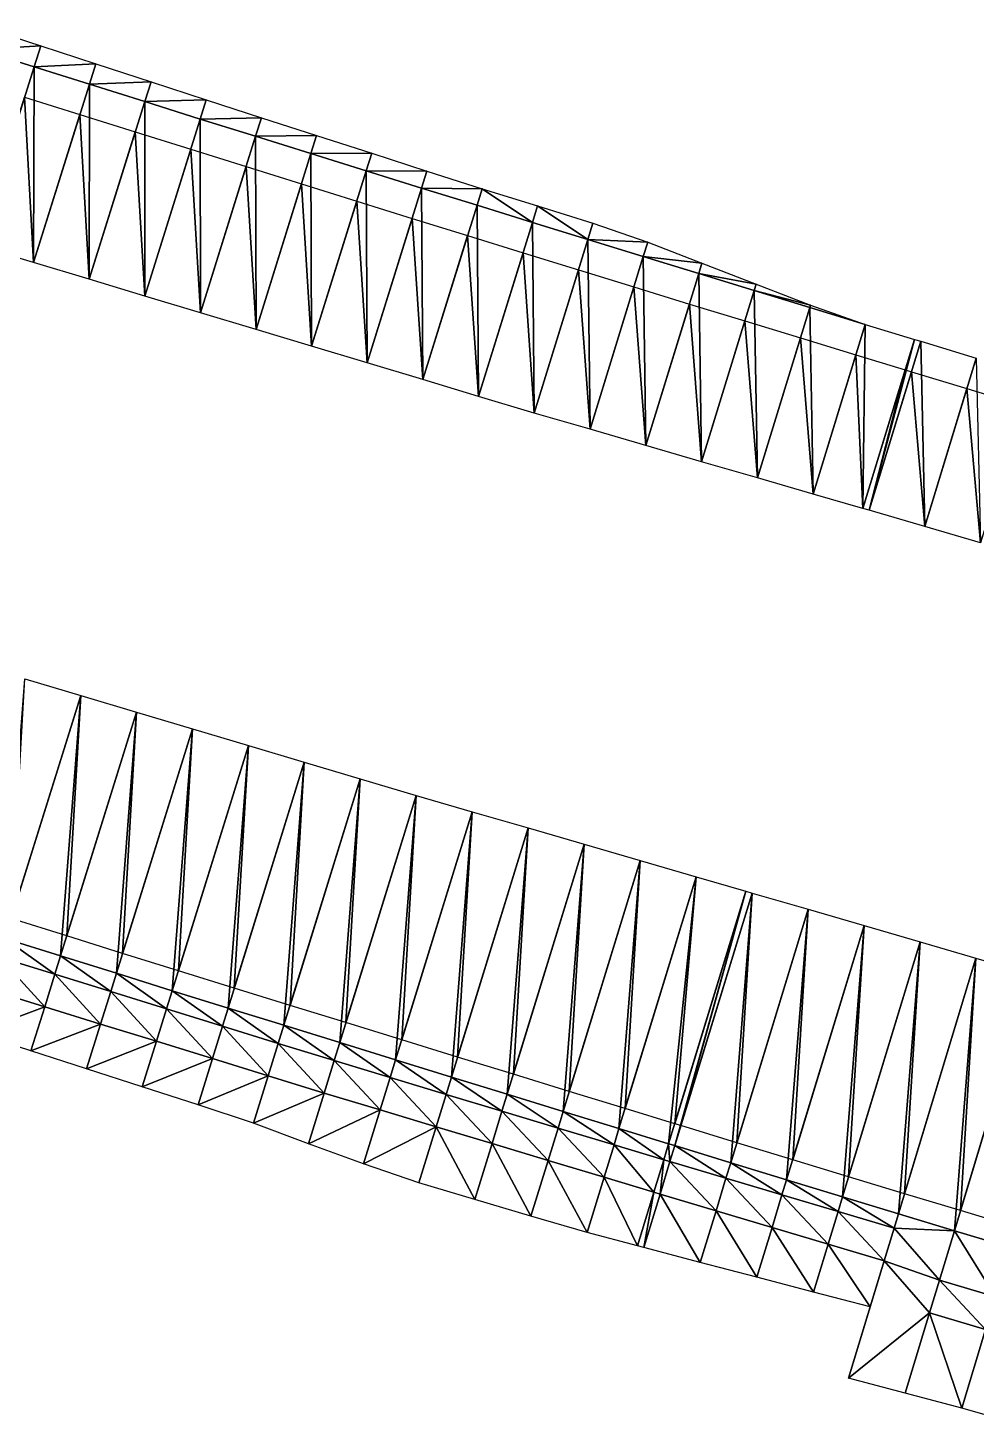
# Model space of a CAD drawing. Header units: metres. Extents: x 1882598 to 1885460, y 3171405 to 3171756.
# Drawn here: x 1883850.04 to 1883866.32, y 3171663.15 to 3171687.12 of the extents above; entities that cross this region are included whole.
import ezdxf

# ---------------------------------------------------------------- set-up
doc = ezdxf.new("R2010")
doc.units = ezdxf.units.M
doc.header["$MEASUREMENT"] = 0
doc.layers.add('Triangles surfaces projet', color=7, linetype='Continuous', true_color=0x848484)

msp = doc.modelspace()

# ---------------------------------------------------------------- linework, layer by layer
at = {"layer": 'Triangles surfaces projet'}
for points in [[(1883850.256, 3171686.814, 152.18), (1883849.189, 3171686.756, 152.437), (1883849.305, 3171687.124, 152.18), (1883850.256, 3171686.814, 152.18)], [(1883849.189, 3171686.756, 152.437), (1883850.256, 3171686.814, 152.18), (1883850.143, 3171686.456, 152.431), (1883849.189, 3171686.756, 152.437)], [(1883851.204, 3171686.506, 152.18), (1883850.143, 3171686.456, 152.431), (1883850.256, 3171686.814, 152.18), (1883851.204, 3171686.506, 152.18)], [(1883849.189, 3171686.756, 152.437), (1883850.143, 3171686.456, 152.431), (1883849.176, 3171683.381, 152.511), (1883849.189, 3171686.756, 152.437)], [(1883850.143, 3171686.456, 152.431), (1883850.132, 3171683.094, 152.504), (1883849.176, 3171683.381, 152.511), (1883850.143, 3171686.456, 152.431)], [(1883850.143, 3171686.456, 152.431), (1883851.094, 3171686.157, 152.424), (1883850.132, 3171683.094, 152.504), (1883850.143, 3171686.456, 152.431)], [(1883851.094, 3171686.157, 152.424), (1883850.143, 3171686.456, 152.431), (1883851.204, 3171686.506, 152.18), (1883851.094, 3171686.157, 152.424)], [(1883852.151, 3171686.198, 152.18), (1883851.094, 3171686.157, 152.424), (1883851.204, 3171686.506, 152.18), (1883852.151, 3171686.198, 152.18)], [(1883850.132, 3171683.094, 152.504), (1883851.094, 3171686.157, 152.424), (1883851.087, 3171682.807, 152.497), (1883850.132, 3171683.094, 152.504)], [(1883851.087, 3171682.807, 152.497), (1883851.094, 3171686.157, 152.424), (1883852.045, 3171685.858, 152.417), (1883851.087, 3171682.807, 152.497)], [(1883851.094, 3171686.157, 152.424), (1883852.151, 3171686.198, 152.18), (1883852.045, 3171685.858, 152.417), (1883851.094, 3171686.157, 152.424)], [(1883852.151, 3171686.198, 152.18), (1883853.099, 3171685.89, 152.18), (1883852.045, 3171685.858, 152.417), (1883852.151, 3171686.198, 152.18)], [(1883850.132, 3171683.094, 152.854), (1883849.176, 3171683.381, 152.861), (1883849.979, 3171685.935, 152.794), (1883850.132, 3171683.094, 152.854)], [(1883850.931, 3171685.636, 152.788), (1883850.132, 3171683.094, 152.854), (1883849.979, 3171685.935, 152.794), (1883850.931, 3171685.636, 152.788)], [(1883852.043, 3171682.52, 152.49), (1883851.087, 3171682.807, 152.497), (1883852.045, 3171685.858, 152.417), (1883852.043, 3171682.52, 152.49)], [(1883852.045, 3171685.858, 152.417), (1883852.995, 3171685.56, 152.411), (1883852.043, 3171682.52, 152.49), (1883852.045, 3171685.858, 152.417)], [(1883852.995, 3171685.56, 152.411), (1883852.045, 3171685.858, 152.417), (1883853.099, 3171685.89, 152.18), (1883852.995, 3171685.56, 152.411)], [(1883854.046, 3171685.583, 152.18), (1883852.995, 3171685.56, 152.411), (1883853.099, 3171685.89, 152.18), (1883854.046, 3171685.583, 152.18)], [(1883851.087, 3171682.807, 152.847), (1883850.132, 3171683.094, 152.854), (1883850.931, 3171685.636, 152.788), (1883851.087, 3171682.807, 152.847)], [(1883851.881, 3171685.338, 152.781), (1883851.087, 3171682.807, 152.847), (1883850.931, 3171685.636, 152.788), (1883851.881, 3171685.338, 152.781)], [(1883853.946, 3171685.263, 152.404), (1883852.995, 3171685.56, 152.411), (1883854.046, 3171685.583, 152.18), (1883853.946, 3171685.263, 152.404)], [(1883854.046, 3171685.583, 152.18), (1883854.994, 3171685.277, 152.181), (1883853.946, 3171685.263, 152.404), (1883854.046, 3171685.583, 152.18)], [(1883852.043, 3171682.52, 152.84), (1883851.087, 3171682.807, 152.847), (1883851.881, 3171685.338, 152.781), (1883852.043, 3171682.52, 152.84)], [(1883852.832, 3171685.04, 152.774), (1883852.043, 3171682.52, 152.84), (1883851.881, 3171685.338, 152.781), (1883852.832, 3171685.04, 152.774)], [(1883852.999, 3171682.232, 152.484), (1883852.043, 3171682.52, 152.49), (1883852.995, 3171685.56, 152.411), (1883852.999, 3171682.232, 152.484)], [(1883852.999, 3171682.232, 152.484), (1883852.995, 3171685.56, 152.411), (1883853.946, 3171685.263, 152.404), (1883852.999, 3171682.232, 152.484)], [(1883852.999, 3171682.232, 152.484), (1883853.946, 3171685.263, 152.404), (1883853.955, 3171681.945, 152.477), (1883852.999, 3171682.232, 152.484)], [(1883853.946, 3171685.263, 152.404), (1883854.994, 3171685.277, 152.181), (1883854.897, 3171684.966, 152.398), (1883853.946, 3171685.263, 152.404)], [(1883853.946, 3171685.263, 152.404), (1883854.897, 3171684.966, 152.398), (1883853.955, 3171681.945, 152.477), (1883853.946, 3171685.263, 152.404)], [(1883855.942, 3171684.971, 152.181), (1883854.897, 3171684.966, 152.398), (1883854.994, 3171685.277, 152.181), (1883855.942, 3171684.971, 152.181)], [(1883852.999, 3171682.232, 152.834), (1883852.043, 3171682.52, 152.84), (1883852.832, 3171685.04, 152.774), (1883852.999, 3171682.232, 152.834)], [(1883853.783, 3171684.742, 152.768), (1883852.999, 3171682.232, 152.834), (1883852.832, 3171685.04, 152.774), (1883853.783, 3171684.742, 152.768)], [(1883853.955, 3171681.945, 152.477), (1883854.897, 3171684.966, 152.398), (1883854.91, 3171681.658, 152.47), (1883853.955, 3171681.945, 152.477)], [(1883854.897, 3171684.966, 152.398), (1883855.942, 3171684.971, 152.181), (1883855.848, 3171684.669, 152.391), (1883854.897, 3171684.966, 152.398)], [(1883854.897, 3171684.966, 152.398), (1883855.848, 3171684.669, 152.391), (1883854.91, 3171681.658, 152.47), (1883854.897, 3171684.966, 152.398)], [(1883855.848, 3171684.669, 152.391), (1883855.942, 3171684.971, 152.181), (1883856.89, 3171684.665, 152.181), (1883855.848, 3171684.669, 152.391)], [(1883853.955, 3171681.945, 152.827), (1883852.999, 3171682.232, 152.834), (1883853.783, 3171684.742, 152.768), (1883853.955, 3171681.945, 152.827)], [(1883854.734, 3171684.445, 152.761), (1883853.955, 3171681.945, 152.827), (1883853.783, 3171684.742, 152.768), (1883854.734, 3171684.445, 152.761)], [(1883855.866, 3171681.371, 152.463), (1883854.91, 3171681.658, 152.47), (1883855.848, 3171684.669, 152.391), (1883855.866, 3171681.371, 152.463)], [(1883855.866, 3171681.371, 152.463), (1883855.848, 3171684.669, 152.391), (1883856.799, 3171684.374, 152.385), (1883855.866, 3171681.371, 152.463)], [(1883856.89, 3171684.665, 152.181), (1883856.799, 3171684.374, 152.385), (1883855.848, 3171684.669, 152.391), (1883856.89, 3171684.665, 152.181)], [(1883856.799, 3171684.374, 152.385), (1883856.89, 3171684.665, 152.181), (1883857.839, 3171684.363, 152.18), (1883856.799, 3171684.374, 152.385)], [(1883854.91, 3171681.658, 152.82), (1883853.955, 3171681.945, 152.827), (1883854.734, 3171684.445, 152.761), (1883854.91, 3171681.658, 152.82)], [(1883855.686, 3171684.149, 152.755), (1883854.91, 3171681.658, 152.82), (1883854.734, 3171684.445, 152.761), (1883855.686, 3171684.149, 152.755)], [(1883855.866, 3171681.371, 152.463), (1883856.799, 3171684.374, 152.385), (1883856.822, 3171681.084, 152.457), (1883855.866, 3171681.371, 152.463)], [(1883856.799, 3171684.374, 152.385), (1883857.75, 3171684.078, 152.378), (1883856.822, 3171681.084, 152.457), (1883856.799, 3171684.374, 152.385)], [(1883856.799, 3171684.374, 152.385), (1883857.839, 3171684.363, 152.18), (1883857.75, 3171684.078, 152.378), (1883856.799, 3171684.374, 152.385)], [(1883857.839, 3171684.363, 152.18), (1883858.702, 3171683.783, 152.372), (1883857.75, 3171684.078, 152.378), (1883857.839, 3171684.363, 152.18)], [(1883858.702, 3171683.783, 152.372), (1883857.839, 3171684.363, 152.18), (1883858.79, 3171684.068, 152.173), (1883858.702, 3171683.783, 152.372)], [(1883855.866, 3171681.371, 152.813), (1883854.91, 3171681.658, 152.82), (1883855.686, 3171684.149, 152.755), (1883855.866, 3171681.371, 152.813)], [(1883856.637, 3171683.853, 152.748), (1883855.866, 3171681.371, 152.813), (1883855.686, 3171684.149, 152.755), (1883856.637, 3171683.853, 152.748)], [(1883857.75, 3171684.078, 152.378), (1883857.777, 3171680.797, 152.45), (1883856.822, 3171681.084, 152.457), (1883857.75, 3171684.078, 152.378)], [(1883857.777, 3171680.797, 152.45), (1883857.75, 3171684.078, 152.378), (1883858.702, 3171683.783, 152.372), (1883857.777, 3171680.797, 152.45)], [(1883858.79, 3171684.068, 152.173), (1883859.654, 3171683.489, 152.365), (1883858.702, 3171683.783, 152.372), (1883858.79, 3171684.068, 152.173)], [(1883859.654, 3171683.489, 152.365), (1883858.79, 3171684.068, 152.173), (1883859.742, 3171683.774, 152.167), (1883859.654, 3171683.489, 152.365)], [(1883856.822, 3171681.084, 152.807), (1883855.866, 3171681.371, 152.813), (1883856.637, 3171683.853, 152.748), (1883856.822, 3171681.084, 152.807)], [(1883857.589, 3171683.557, 152.742), (1883856.822, 3171681.084, 152.807), (1883856.637, 3171683.853, 152.748), (1883857.589, 3171683.557, 152.742)], [(1883858.702, 3171683.783, 152.372), (1883858.733, 3171680.51, 152.443), (1883857.777, 3171680.797, 152.45), (1883858.702, 3171683.783, 152.372)], [(1883858.733, 3171680.51, 152.443), (1883858.702, 3171683.783, 152.372), (1883859.654, 3171683.489, 152.365), (1883858.733, 3171680.51, 152.443)], [(1883859.654, 3171683.489, 152.365), (1883859.742, 3171683.774, 152.167), (1883860.682, 3171683.444, 152.186), (1883859.654, 3171683.489, 152.365)], [(1883857.777, 3171680.797, 152.8), (1883856.822, 3171681.084, 152.807), (1883857.589, 3171683.557, 152.742), (1883857.777, 3171680.797, 152.8)], [(1883858.541, 3171683.262, 152.735), (1883857.777, 3171680.797, 152.8), (1883857.589, 3171683.557, 152.742), (1883858.541, 3171683.262, 152.735)], [(1883859.654, 3171683.489, 152.365), (1883859.691, 3171680.232, 152.437), (1883858.733, 3171680.51, 152.443), (1883859.654, 3171683.489, 152.365)], [(1883860.682, 3171683.444, 152.186), (1883860.606, 3171683.196, 152.359), (1883859.654, 3171683.489, 152.365), (1883860.682, 3171683.444, 152.186)], [(1883859.654, 3171683.489, 152.365), (1883860.606, 3171683.196, 152.359), (1883859.691, 3171680.232, 152.437), (1883859.654, 3171683.489, 152.365)], [(1883860.606, 3171683.196, 152.359), (1883860.682, 3171683.444, 152.186), (1883861.613, 3171683.083, 152.229), (1883860.606, 3171683.196, 152.359)], [(1883858.733, 3171680.51, 152.793), (1883857.777, 3171680.797, 152.8), (1883858.541, 3171683.262, 152.735), (1883858.733, 3171680.51, 152.793)], [(1883859.493, 3171682.968, 152.729), (1883858.733, 3171680.51, 152.793), (1883858.541, 3171683.262, 152.735), (1883859.493, 3171682.968, 152.729)], [(1883860.606, 3171683.196, 152.359), (1883860.65, 3171679.953, 152.43), (1883859.691, 3171680.232, 152.437), (1883860.606, 3171683.196, 152.359)], [(1883861.613, 3171683.083, 152.229), (1883861.558, 3171682.904, 152.353), (1883860.606, 3171683.196, 152.359), (1883861.613, 3171683.083, 152.229)], [(1883860.65, 3171679.953, 152.43), (1883860.606, 3171683.196, 152.359), (1883861.558, 3171682.904, 152.353), (1883860.65, 3171679.953, 152.43)], [(1883859.691, 3171680.232, 152.787), (1883858.733, 3171680.51, 152.793), (1883859.493, 3171682.968, 152.729), (1883859.691, 3171680.232, 152.787)], [(1883860.445, 3171682.675, 152.723), (1883859.691, 3171680.232, 152.787), (1883859.493, 3171682.968, 152.729), (1883860.445, 3171682.675, 152.723)], [(1883862.544, 3171682.722, 152.271), (1883861.558, 3171682.904, 152.353), (1883861.613, 3171683.083, 152.229), (1883862.544, 3171682.722, 152.271)], [(1883861.608, 3171679.675, 152.423), (1883860.65, 3171679.953, 152.43), (1883861.558, 3171682.904, 152.353), (1883861.608, 3171679.675, 152.423)], [(1883861.558, 3171682.904, 152.353), (1883862.544, 3171682.722, 152.271), (1883862.511, 3171682.613, 152.346), (1883861.558, 3171682.904, 152.353)], [(1883861.558, 3171682.904, 152.353), (1883862.511, 3171682.613, 152.346), (1883861.608, 3171679.675, 152.423), (1883861.558, 3171682.904, 152.353)], [(1883863.476, 3171682.361, 152.313), (1883862.511, 3171682.613, 152.346), (1883862.544, 3171682.722, 152.271), (1883863.476, 3171682.361, 152.313)], [(1883860.65, 3171679.953, 152.78), (1883859.691, 3171680.232, 152.787), (1883860.445, 3171682.675, 152.723), (1883860.65, 3171679.953, 152.78)], [(1883861.398, 3171682.383, 152.716), (1883860.65, 3171679.953, 152.78), (1883860.445, 3171682.675, 152.723), (1883861.398, 3171682.383, 152.716)], [(1883861.608, 3171679.675, 152.423), (1883862.511, 3171682.613, 152.346), (1883862.566, 3171679.397, 152.417), (1883861.608, 3171679.675, 152.423)], [(1883862.511, 3171682.613, 152.346), (1883863.464, 3171682.322, 152.34), (1883862.566, 3171679.397, 152.417), (1883862.511, 3171682.613, 152.346)], [(1883863.476, 3171682.361, 152.313), (1883863.464, 3171682.322, 152.34), (1883862.511, 3171682.613, 152.346), (1883863.476, 3171682.361, 152.313)], [(1883861.608, 3171679.675, 152.773), (1883860.65, 3171679.953, 152.78), (1883861.398, 3171682.383, 152.716), (1883861.608, 3171679.675, 152.773)], [(1883862.351, 3171682.092, 152.71), (1883861.608, 3171679.675, 152.773), (1883861.398, 3171682.383, 152.716), (1883862.351, 3171682.092, 152.71)], [(1883863.524, 3171679.118, 152.41), (1883862.566, 3171679.397, 152.417), (1883863.464, 3171682.322, 152.34), (1883863.524, 3171679.118, 152.41)], [(1883863.464, 3171682.322, 152.34), (1883863.476, 3171682.361, 152.313), (1883864.416, 3171682.032, 152.334), (1883863.464, 3171682.322, 152.34)], [(1883864.416, 3171682.032, 152.334), (1883863.524, 3171679.118, 152.41), (1883863.464, 3171682.322, 152.34), (1883864.416, 3171682.032, 152.334)], [(1883862.566, 3171679.397, 152.767), (1883861.608, 3171679.675, 152.773), (1883862.351, 3171682.092, 152.71), (1883862.566, 3171679.397, 152.767)], [(1883863.304, 3171681.801, 152.704), (1883862.566, 3171679.397, 152.767), (1883862.351, 3171682.092, 152.71), (1883863.304, 3171681.801, 152.704)], [(1883863.524, 3171679.118, 152.41), (1883864.416, 3171682.032, 152.334), (1883864.376, 3171678.871, 152.404), (1883863.524, 3171679.118, 152.41)], [(1883865.263, 3171681.774, 152.328), (1883864.376, 3171678.871, 152.404), (1883864.416, 3171682.032, 152.334), (1883865.263, 3171681.774, 152.328)], [(1883863.524, 3171679.118, 152.76), (1883862.566, 3171679.397, 152.767), (1883863.304, 3171681.801, 152.704), (1883863.524, 3171679.118, 152.76)], [(1883864.257, 3171681.51, 152.698), (1883863.524, 3171679.118, 152.76), (1883863.304, 3171681.801, 152.704), (1883864.257, 3171681.51, 152.698)], [(1883864.483, 3171678.84, 152.404), (1883864.376, 3171678.871, 152.404), (1883865.263, 3171681.774, 152.328), (1883864.483, 3171678.84, 152.404)], [(1883865.37, 3171681.742, 152.328), (1883864.483, 3171678.84, 152.404), (1883865.263, 3171681.774, 152.328), (1883865.37, 3171681.742, 152.328)], [(1883864.483, 3171678.84, 152.404), (1883865.37, 3171681.742, 152.328), (1883865.441, 3171678.562, 152.397), (1883864.483, 3171678.84, 152.404)], [(1883866.323, 3171681.452, 152.322), (1883865.441, 3171678.562, 152.397), (1883865.37, 3171681.742, 152.328), (1883866.323, 3171681.452, 152.322)], [(1883864.376, 3171678.871, 152.754), (1883863.524, 3171679.118, 152.76), (1883864.257, 3171681.51, 152.698), (1883864.376, 3171678.871, 152.754)], [(1883865.104, 3171681.253, 152.692), (1883864.376, 3171678.871, 152.754), (1883864.257, 3171681.51, 152.698), (1883865.104, 3171681.253, 152.692)], [(1883864.483, 3171678.84, 152.754), (1883864.376, 3171678.871, 152.754), (1883865.104, 3171681.253, 152.692), (1883864.483, 3171678.84, 152.754)], [(1883865.21, 3171681.22, 152.691), (1883864.483, 3171678.84, 152.754), (1883865.104, 3171681.253, 152.692), (1883865.21, 3171681.22, 152.691)], [(1883866.323, 3171681.452, 152.322), (1883866.399, 3171678.283, 152.391), (1883865.441, 3171678.562, 152.397), (1883866.323, 3171681.452, 152.322)], [(1883865.441, 3171678.562, 152.747), (1883864.483, 3171678.84, 152.754), (1883865.21, 3171681.22, 152.691), (1883865.441, 3171678.562, 152.747)], [(1883866.164, 3171680.931, 152.685), (1883865.441, 3171678.562, 152.747), (1883865.21, 3171681.22, 152.691), (1883866.164, 3171680.931, 152.685)], [(1883866.164, 3171680.931, 152.685), (1883866.399, 3171678.283, 152.741), (1883865.441, 3171678.562, 152.747), (1883866.164, 3171680.931, 152.685)], [(1883867.117, 3171680.642, 152.679), (1883866.399, 3171678.283, 152.741), (1883866.164, 3171680.931, 152.685), (1883867.117, 3171680.642, 152.679)], [(1883849.64, 3171671.486, 152.407), (1883849.984, 3171675.943, 152.523), (1883850.944, 3171675.657, 152.517), (1883849.64, 3171671.486, 152.407)], [(1883850.944, 3171675.657, 152.867), (1883849.747, 3171671.828, 152.766), (1883849.984, 3171675.943, 152.873), (1883850.944, 3171675.657, 152.867)], [(1883849.64, 3171671.486, 152.407), (1883850.944, 3171675.657, 152.517), (1883850.598, 3171671.187, 152.401), (1883849.64, 3171671.486, 152.407)], [(1883850.705, 3171671.529, 152.76), (1883849.747, 3171671.828, 152.766), (1883850.944, 3171675.657, 152.867), (1883850.705, 3171671.529, 152.76)], [(1883850.944, 3171675.657, 152.517), (1883851.904, 3171675.371, 152.511), (1883850.598, 3171671.187, 152.401), (1883850.944, 3171675.657, 152.517)], [(1883851.904, 3171675.371, 152.861), (1883850.705, 3171671.529, 152.76), (1883850.944, 3171675.657, 152.867), (1883851.904, 3171675.371, 152.861)], [(1883851.556, 3171670.888, 152.394), (1883850.598, 3171671.187, 152.401), (1883851.904, 3171675.371, 152.511), (1883851.556, 3171670.888, 152.394)], [(1883851.663, 3171671.231, 152.753), (1883850.705, 3171671.529, 152.76), (1883851.904, 3171675.371, 152.861), (1883851.663, 3171671.231, 152.753)], [(1883851.556, 3171670.888, 152.394), (1883851.904, 3171675.371, 152.511), (1883852.864, 3171675.086, 152.504), (1883851.556, 3171670.888, 152.394)], [(1883852.864, 3171675.086, 152.854), (1883851.663, 3171671.231, 152.753), (1883851.904, 3171675.371, 152.861), (1883852.864, 3171675.086, 152.854)], [(1883851.556, 3171670.888, 152.394), (1883852.864, 3171675.086, 152.504), (1883852.515, 3171670.59, 152.388), (1883851.556, 3171670.888, 152.394)], [(1883852.621, 3171670.933, 152.747), (1883851.663, 3171671.231, 152.753), (1883852.864, 3171675.086, 152.854), (1883852.621, 3171670.933, 152.747)], [(1883852.864, 3171675.086, 152.504), (1883853.823, 3171674.8, 152.498), (1883852.515, 3171670.59, 152.388), (1883852.864, 3171675.086, 152.504)], [(1883853.823, 3171674.8, 152.848), (1883852.621, 3171670.933, 152.747), (1883852.864, 3171675.086, 152.854), (1883853.823, 3171674.8, 152.848)], [(1883853.474, 3171670.292, 152.382), (1883852.515, 3171670.59, 152.388), (1883853.823, 3171674.8, 152.498), (1883853.474, 3171670.292, 152.382)], [(1883853.58, 3171670.635, 152.741), (1883852.621, 3171670.933, 152.747), (1883853.823, 3171674.8, 152.848), (1883853.58, 3171670.635, 152.741)], [(1883853.823, 3171674.8, 152.498), (1883854.783, 3171674.514, 152.492), (1883853.474, 3171670.292, 152.382), (1883853.823, 3171674.8, 152.498)], [(1883854.783, 3171674.514, 152.842), (1883853.58, 3171670.635, 152.741), (1883853.823, 3171674.8, 152.848), (1883854.783, 3171674.514, 152.842)], [(1883853.474, 3171670.292, 152.382), (1883854.783, 3171674.514, 152.492), (1883854.432, 3171669.995, 152.375), (1883853.474, 3171670.292, 152.382)], [(1883854.538, 3171670.338, 152.734), (1883853.58, 3171670.635, 152.741), (1883854.783, 3171674.514, 152.842), (1883854.538, 3171670.338, 152.734)], [(1883855.743, 3171674.228, 152.486), (1883854.432, 3171669.995, 152.375), (1883854.783, 3171674.514, 152.492), (1883855.743, 3171674.228, 152.486)], [(1883855.743, 3171674.228, 152.836), (1883854.538, 3171670.338, 152.734), (1883854.783, 3171674.514, 152.842), (1883855.743, 3171674.228, 152.836)], [(1883855.391, 3171669.698, 152.369), (1883854.432, 3171669.995, 152.375), (1883855.743, 3171674.228, 152.486), (1883855.391, 3171669.698, 152.369)], [(1883855.497, 3171670.041, 152.728), (1883854.538, 3171670.338, 152.734), (1883855.743, 3171674.228, 152.836), (1883855.497, 3171670.041, 152.728)], [(1883855.391, 3171669.698, 152.369), (1883855.743, 3171674.228, 152.486), (1883856.703, 3171673.942, 152.48), (1883855.391, 3171669.698, 152.369)], [(1883856.703, 3171673.942, 152.83), (1883855.497, 3171670.041, 152.728), (1883855.743, 3171674.228, 152.836), (1883856.703, 3171673.942, 152.83)], [(1883855.391, 3171669.698, 152.369), (1883856.703, 3171673.942, 152.48), (1883856.35, 3171669.402, 152.362), (1883855.391, 3171669.698, 152.369)], [(1883856.456, 3171669.745, 152.721), (1883855.497, 3171670.041, 152.728), (1883856.703, 3171673.942, 152.83), (1883856.456, 3171669.745, 152.721)], [(1883856.35, 3171669.402, 152.362), (1883856.703, 3171673.942, 152.48), (1883857.665, 3171673.663, 152.474), (1883856.35, 3171669.402, 152.362)], [(1883857.665, 3171673.663, 152.824), (1883856.456, 3171669.745, 152.721), (1883856.703, 3171673.942, 152.83), (1883857.665, 3171673.663, 152.824)], [(1883857.665, 3171673.663, 152.474), (1883857.31, 3171669.106, 152.356), (1883856.35, 3171669.402, 152.362), (1883857.665, 3171673.663, 152.474)], [(1883857.415, 3171669.45, 152.715), (1883856.456, 3171669.745, 152.721), (1883857.665, 3171673.663, 152.824), (1883857.415, 3171669.45, 152.715)], [(1883857.31, 3171669.106, 152.356), (1883857.665, 3171673.663, 152.474), (1883858.627, 3171673.384, 152.468), (1883857.31, 3171669.106, 152.356)], [(1883858.627, 3171673.384, 152.818), (1883857.415, 3171669.45, 152.715), (1883857.665, 3171673.663, 152.824), (1883858.627, 3171673.384, 152.818)], [(1883857.31, 3171669.106, 152.356), (1883858.627, 3171673.384, 152.468), (1883858.269, 3171668.811, 152.35), (1883857.31, 3171669.106, 152.356)], [(1883858.374, 3171669.154, 152.709), (1883857.415, 3171669.45, 152.715), (1883858.627, 3171673.384, 152.818), (1883858.374, 3171669.154, 152.709)], [(1883859.588, 3171673.104, 152.462), (1883858.269, 3171668.811, 152.35), (1883858.627, 3171673.384, 152.468), (1883859.588, 3171673.104, 152.462)], [(1883859.588, 3171673.104, 152.812), (1883858.374, 3171669.154, 152.709), (1883858.627, 3171673.384, 152.818), (1883859.588, 3171673.104, 152.812)], [(1883858.269, 3171668.811, 152.35), (1883859.588, 3171673.104, 152.462), (1883859.229, 3171668.517, 152.344), (1883858.269, 3171668.811, 152.35)], [(1883859.334, 3171668.86, 152.703), (1883858.374, 3171669.154, 152.709), (1883859.588, 3171673.104, 152.812), (1883859.334, 3171668.86, 152.703)], [(1883859.229, 3171668.517, 152.344), (1883859.588, 3171673.104, 152.462), (1883860.55, 3171672.825, 152.456), (1883859.229, 3171668.517, 152.344)], [(1883860.55, 3171672.825, 152.806), (1883859.334, 3171668.86, 152.703), (1883859.588, 3171673.104, 152.812), (1883860.55, 3171672.825, 152.806)], [(1883859.229, 3171668.517, 152.344), (1883860.55, 3171672.825, 152.456), (1883860.188, 3171668.223, 152.337), (1883859.229, 3171668.517, 152.344)], [(1883860.293, 3171668.566, 152.696), (1883859.334, 3171668.86, 152.703), (1883860.55, 3171672.825, 152.806), (1883860.293, 3171668.566, 152.696)], [(1883861.512, 3171672.545, 152.451), (1883860.188, 3171668.223, 152.337), (1883860.55, 3171672.825, 152.456), (1883861.512, 3171672.545, 152.451)], [(1883861.512, 3171672.545, 152.801), (1883860.293, 3171668.566, 152.696), (1883860.55, 3171672.825, 152.806), (1883861.512, 3171672.545, 152.801)], [(1883861.041, 3171667.962, 152.332), (1883860.188, 3171668.223, 152.337), (1883861.512, 3171672.545, 152.451), (1883861.041, 3171667.962, 152.332)], [(1883861.146, 3171668.305, 152.691), (1883860.293, 3171668.566, 152.696), (1883861.512, 3171672.545, 152.801), (1883861.146, 3171668.305, 152.691)], [(1883861.041, 3171667.962, 152.332), (1883861.512, 3171672.545, 152.451), (1883862.366, 3171672.297, 152.445), (1883861.041, 3171667.962, 152.332)], [(1883862.366, 3171672.297, 152.795), (1883861.146, 3171668.305, 152.691), (1883861.512, 3171672.545, 152.801), (1883862.366, 3171672.297, 152.795)], [(1883861.148, 3171667.929, 152.331), (1883861.041, 3171667.962, 152.332), (1883862.366, 3171672.297, 152.445), (1883861.148, 3171667.929, 152.331)], [(1883861.253, 3171668.272, 152.69), (1883861.146, 3171668.305, 152.691), (1883862.366, 3171672.297, 152.795), (1883861.253, 3171668.272, 152.69)], [(1883861.148, 3171667.929, 152.331), (1883862.366, 3171672.297, 152.445), (1883862.474, 3171672.266, 152.445), (1883861.148, 3171667.929, 152.331)], [(1883862.108, 3171667.636, 152.325), (1883861.148, 3171667.929, 152.331), (1883862.474, 3171672.266, 152.445), (1883862.108, 3171667.636, 152.325)], [(1883862.474, 3171672.266, 152.795), (1883861.253, 3171668.272, 152.69), (1883862.366, 3171672.297, 152.795), (1883862.474, 3171672.266, 152.795)], [(1883862.213, 3171667.979, 152.684), (1883861.253, 3171668.272, 152.69), (1883862.474, 3171672.266, 152.795), (1883862.213, 3171667.979, 152.684)], [(1883863.435, 3171671.987, 152.439), (1883862.108, 3171667.636, 152.325), (1883862.474, 3171672.266, 152.445), (1883863.435, 3171671.987, 152.439)], [(1883863.435, 3171671.987, 152.789), (1883862.213, 3171667.979, 152.684), (1883862.474, 3171672.266, 152.795), (1883863.435, 3171671.987, 152.789)], [(1883863.068, 3171667.343, 152.319), (1883862.108, 3171667.636, 152.325), (1883863.435, 3171671.987, 152.439), (1883863.068, 3171667.343, 152.319)], [(1883863.173, 3171667.687, 152.678), (1883862.213, 3171667.979, 152.684), (1883863.435, 3171671.987, 152.789), (1883863.173, 3171667.687, 152.678)], [(1883864.397, 3171671.707, 152.433), (1883863.068, 3171667.343, 152.319), (1883863.435, 3171671.987, 152.439), (1883864.397, 3171671.707, 152.433)], [(1883864.397, 3171671.707, 152.783), (1883863.173, 3171667.687, 152.678), (1883863.435, 3171671.987, 152.789), (1883864.397, 3171671.707, 152.783)], [(1883864.029, 3171667.051, 152.313), (1883863.068, 3171667.343, 152.319), (1883864.397, 3171671.707, 152.433), (1883864.029, 3171667.051, 152.313)], [(1883864.133, 3171667.395, 152.672), (1883863.173, 3171667.687, 152.678), (1883864.397, 3171671.707, 152.783), (1883864.133, 3171667.395, 152.672)], [(1883864.029, 3171667.051, 152.313), (1883864.397, 3171671.707, 152.433), (1883865.359, 3171671.428, 152.427), (1883864.029, 3171667.051, 152.313)], [(1883865.359, 3171671.428, 152.777), (1883864.133, 3171667.395, 152.672), (1883864.397, 3171671.707, 152.783), (1883865.359, 3171671.428, 152.777)], [(1883849.64, 3171671.486, 152.407), (1883850.5, 3171670.871, 152.07), (1883849.541, 3171671.168, 152.075), (1883849.64, 3171671.486, 152.407)], [(1883850.5, 3171670.871, 152.07), (1883849.64, 3171671.486, 152.407), (1883850.598, 3171671.187, 152.401), (1883850.5, 3171670.871, 152.07)], [(1883865.359, 3171671.428, 152.427), (1883864.989, 3171666.759, 152.307), (1883864.029, 3171667.051, 152.313), (1883865.359, 3171671.428, 152.427)], [(1883865.093, 3171667.103, 152.666), (1883864.133, 3171667.395, 152.672), (1883865.359, 3171671.428, 152.777), (1883865.093, 3171667.103, 152.666)], [(1883866.32, 3171671.149, 152.421), (1883864.989, 3171666.759, 152.307), (1883865.359, 3171671.428, 152.427), (1883866.32, 3171671.149, 152.421)], [(1883866.32, 3171671.149, 152.771), (1883865.093, 3171667.103, 152.666), (1883865.359, 3171671.428, 152.777), (1883866.32, 3171671.149, 152.771)], [(1883850.598, 3171671.187, 152.401), (1883851.458, 3171670.573, 152.065), (1883850.5, 3171670.871, 152.07), (1883850.598, 3171671.187, 152.401)], [(1883851.556, 3171670.888, 152.394), (1883851.458, 3171670.573, 152.065), (1883850.598, 3171671.187, 152.401), (1883851.556, 3171670.888, 152.394)], [(1883850.326, 3171670.314, 152.07), (1883849.367, 3171670.612, 152.075), (1883849.541, 3171671.168, 152.075), (1883850.326, 3171670.314, 152.07)], [(1883850.5, 3171670.871, 152.07), (1883850.326, 3171670.314, 152.07), (1883849.541, 3171671.168, 152.075), (1883850.5, 3171670.871, 152.07)], [(1883864.989, 3171666.759, 152.307), (1883866.32, 3171671.149, 152.421), (1883865.95, 3171666.468, 152.301), (1883864.989, 3171666.759, 152.307)], [(1883866.054, 3171666.812, 152.66), (1883865.093, 3171667.103, 152.666), (1883866.32, 3171671.149, 152.771), (1883866.054, 3171666.812, 152.66)], [(1883865.95, 3171666.468, 152.301), (1883866.32, 3171671.149, 152.421), (1883867.282, 3171670.869, 152.416), (1883865.95, 3171666.468, 152.301)], [(1883867.282, 3171670.869, 152.766), (1883866.054, 3171666.812, 152.66), (1883866.32, 3171671.149, 152.771), (1883867.282, 3171670.869, 152.766)], [(1883851.285, 3171670.017, 152.065), (1883850.326, 3171670.314, 152.07), (1883850.5, 3171670.871, 152.07), (1883851.285, 3171670.017, 152.065)], [(1883851.285, 3171670.017, 152.065), (1883850.5, 3171670.871, 152.07), (1883851.458, 3171670.573, 152.065), (1883851.285, 3171670.017, 152.065)], [(1883851.458, 3171670.573, 152.065), (1883851.556, 3171670.888, 152.394), (1883852.418, 3171670.277, 152.06), (1883851.458, 3171670.573, 152.065)], [(1883851.556, 3171670.888, 152.394), (1883852.515, 3171670.59, 152.388), (1883852.418, 3171670.277, 152.06), (1883851.556, 3171670.888, 152.394)], [(1883867.282, 3171670.869, 152.416), (1883866.911, 3171666.178, 152.294), (1883865.95, 3171666.468, 152.301), (1883867.282, 3171670.869, 152.416)], [(1883867.014, 3171666.521, 152.653), (1883866.054, 3171666.812, 152.66), (1883867.282, 3171670.869, 152.766), (1883867.014, 3171666.521, 152.653)], [(1883850.326, 3171670.314, 152.07), (1883849.133, 3171669.864, 152.859), (1883849.367, 3171670.612, 152.075), (1883850.326, 3171670.314, 152.07)], [(1883851.458, 3171670.573, 152.065), (1883852.245, 3171669.72, 152.06), (1883851.285, 3171670.017, 152.065), (1883851.458, 3171670.573, 152.065)], [(1883851.458, 3171670.573, 152.065), (1883852.418, 3171670.277, 152.06), (1883852.245, 3171669.72, 152.06), (1883851.458, 3171670.573, 152.065)], [(1883853.377, 3171669.98, 152.055), (1883852.418, 3171670.277, 152.06), (1883852.515, 3171670.59, 152.388), (1883853.377, 3171669.98, 152.055)], [(1883852.515, 3171670.59, 152.388), (1883853.474, 3171670.292, 152.382), (1883853.377, 3171669.98, 152.055), (1883852.515, 3171670.59, 152.388)], [(1883850.089, 3171669.556, 152.865), (1883849.133, 3171669.864, 152.859), (1883850.326, 3171670.314, 152.07), (1883850.089, 3171669.556, 152.865)], [(1883851.285, 3171670.017, 152.065), (1883850.089, 3171669.556, 152.865), (1883850.326, 3171670.314, 152.07), (1883851.285, 3171670.017, 152.065)], [(1883852.245, 3171669.72, 152.06), (1883852.418, 3171670.277, 152.06), (1883853.204, 3171669.424, 152.055), (1883852.245, 3171669.72, 152.06)], [(1883853.204, 3171669.424, 152.055), (1883852.418, 3171670.277, 152.06), (1883853.377, 3171669.98, 152.055), (1883853.204, 3171669.424, 152.055)], [(1883853.474, 3171670.292, 152.382), (1883854.336, 3171669.684, 152.05), (1883853.377, 3171669.98, 152.055), (1883853.474, 3171670.292, 152.382)], [(1883854.432, 3171669.995, 152.375), (1883854.336, 3171669.684, 152.05), (1883853.474, 3171670.292, 152.382), (1883854.432, 3171669.995, 152.375)], [(1883850.089, 3171669.556, 152.865), (1883851.285, 3171670.017, 152.065), (1883851.045, 3171669.246, 152.872), (1883850.089, 3171669.556, 152.865)], [(1883851.045, 3171669.246, 152.872), (1883851.285, 3171670.017, 152.065), (1883852.245, 3171669.72, 152.06), (1883851.045, 3171669.246, 152.872)], [(1883853.377, 3171669.98, 152.055), (1883854.164, 3171669.128, 152.05), (1883853.204, 3171669.424, 152.055), (1883853.377, 3171669.98, 152.055)], [(1883853.377, 3171669.98, 152.055), (1883854.336, 3171669.684, 152.05), (1883854.164, 3171669.128, 152.05), (1883853.377, 3171669.98, 152.055)], [(1883854.336, 3171669.684, 152.05), (1883854.432, 3171669.995, 152.375), (1883855.296, 3171669.389, 152.045), (1883854.336, 3171669.684, 152.05)], [(1883855.391, 3171669.698, 152.369), (1883855.296, 3171669.389, 152.045), (1883854.432, 3171669.995, 152.375), (1883855.391, 3171669.698, 152.369)], [(1883851.045, 3171669.246, 152.872), (1883852.245, 3171669.72, 152.06), (1883852.001, 3171668.937, 152.88), (1883851.045, 3171669.246, 152.872)], [(1883852.245, 3171669.72, 152.06), (1883853.204, 3171669.424, 152.055), (1883852.001, 3171668.937, 152.88), (1883852.245, 3171669.72, 152.06)], [(1883855.124, 3171668.832, 152.045), (1883854.164, 3171669.128, 152.05), (1883854.336, 3171669.684, 152.05), (1883855.124, 3171668.832, 152.045)], [(1883855.296, 3171669.389, 152.045), (1883855.124, 3171668.832, 152.045), (1883854.336, 3171669.684, 152.05), (1883855.296, 3171669.389, 152.045)], [(1883855.296, 3171669.389, 152.045), (1883855.391, 3171669.698, 152.369), (1883856.257, 3171669.099, 152.045), (1883855.296, 3171669.389, 152.045)], [(1883856.35, 3171669.402, 152.362), (1883856.257, 3171669.099, 152.045), (1883855.391, 3171669.698, 152.369), (1883856.35, 3171669.402, 152.362)], [(1883852.001, 3171668.937, 152.88), (1883853.204, 3171669.424, 152.055), (1883852.958, 3171668.629, 152.887), (1883852.001, 3171668.937, 152.88)], [(1883852.958, 3171668.629, 152.887), (1883853.204, 3171669.424, 152.055), (1883854.164, 3171669.128, 152.05), (1883852.958, 3171668.629, 152.887)], [(1883856.085, 3171668.542, 152.045), (1883855.124, 3171668.832, 152.045), (1883855.296, 3171669.389, 152.045), (1883856.085, 3171668.542, 152.045)], [(1883855.296, 3171669.389, 152.045), (1883856.257, 3171669.099, 152.045), (1883856.085, 3171668.542, 152.045), (1883855.296, 3171669.389, 152.045)], [(1883856.35, 3171669.402, 152.362), (1883857.218, 3171668.809, 152.045), (1883856.257, 3171669.099, 152.045), (1883856.35, 3171669.402, 152.362)], [(1883856.35, 3171669.402, 152.362), (1883857.31, 3171669.106, 152.356), (1883857.218, 3171668.809, 152.045), (1883856.35, 3171669.402, 152.362)], [(1883852.958, 3171668.629, 152.887), (1883854.164, 3171669.128, 152.05), (1883853.913, 3171668.317, 152.898), (1883852.958, 3171668.629, 152.887)], [(1883854.164, 3171669.128, 152.05), (1883855.124, 3171668.832, 152.045), (1883853.913, 3171668.317, 152.898), (1883854.164, 3171669.128, 152.05)], [(1883857.046, 3171668.252, 152.045), (1883856.085, 3171668.542, 152.045), (1883856.257, 3171669.099, 152.045), (1883857.046, 3171668.252, 152.045)], [(1883857.046, 3171668.252, 152.045), (1883856.257, 3171669.099, 152.045), (1883857.218, 3171668.809, 152.045), (1883857.046, 3171668.252, 152.045)], [(1883858.179, 3171668.52, 152.045), (1883857.218, 3171668.809, 152.045), (1883857.31, 3171669.106, 152.356), (1883858.179, 3171668.52, 152.045)], [(1883858.269, 3171668.811, 152.35), (1883858.179, 3171668.52, 152.045), (1883857.31, 3171669.106, 152.356), (1883858.269, 3171668.811, 152.35)], [(1883855.124, 3171668.832, 152.045), (1883854.854, 3171667.962, 152.956), (1883853.913, 3171668.317, 152.898), (1883855.124, 3171668.832, 152.045)], [(1883856.085, 3171668.542, 152.045), (1883854.854, 3171667.962, 152.956), (1883855.124, 3171668.832, 152.045), (1883856.085, 3171668.542, 152.045)], [(1883857.218, 3171668.809, 152.045), (1883858.008, 3171667.963, 152.045), (1883857.046, 3171668.252, 152.045), (1883857.218, 3171668.809, 152.045)], [(1883857.218, 3171668.809, 152.045), (1883858.179, 3171668.52, 152.045), (1883858.008, 3171667.963, 152.045), (1883857.218, 3171668.809, 152.045)], [(1883858.179, 3171668.52, 152.045), (1883858.269, 3171668.811, 152.35), (1883859.141, 3171668.231, 152.045), (1883858.179, 3171668.52, 152.045)], [(1883859.141, 3171668.231, 152.045), (1883858.269, 3171668.811, 152.35), (1883859.229, 3171668.517, 152.344), (1883859.141, 3171668.231, 152.045)], [(1883856.085, 3171668.542, 152.045), (1883855.799, 3171667.615, 153.015), (1883854.854, 3171667.962, 152.956), (1883856.085, 3171668.542, 152.045)], [(1883857.046, 3171668.252, 152.045), (1883855.799, 3171667.615, 153.015), (1883856.085, 3171668.542, 152.045), (1883857.046, 3171668.252, 152.045)], [(1883858.97, 3171667.674, 152.045), (1883858.008, 3171667.963, 152.045), (1883858.179, 3171668.52, 152.045), (1883858.97, 3171667.674, 152.045)], [(1883859.141, 3171668.231, 152.045), (1883858.97, 3171667.674, 152.045), (1883858.179, 3171668.52, 152.045), (1883859.141, 3171668.231, 152.045)], [(1883859.229, 3171668.517, 152.344), (1883860.103, 3171667.943, 152.045), (1883859.141, 3171668.231, 152.045), (1883859.229, 3171668.517, 152.344)], [(1883859.229, 3171668.517, 152.344), (1883860.188, 3171668.223, 152.337), (1883860.103, 3171667.943, 152.045), (1883859.229, 3171668.517, 152.344)], [(1883856.75, 3171667.289, 153.052), (1883855.799, 3171667.615, 153.015), (1883857.046, 3171668.252, 152.045), (1883856.75, 3171667.289, 153.052)], [(1883856.75, 3171667.289, 153.052), (1883857.046, 3171668.252, 152.045), (1883857.714, 3171667.004, 153.048), (1883856.75, 3171667.289, 153.052)], [(1883857.714, 3171667.004, 153.048), (1883857.046, 3171668.252, 152.045), (1883858.008, 3171667.963, 152.045), (1883857.714, 3171667.004, 153.048)], [(1883858.97, 3171667.674, 152.045), (1883859.141, 3171668.231, 152.045), (1883859.932, 3171667.386, 152.045), (1883858.97, 3171667.674, 152.045)], [(1883859.141, 3171668.231, 152.045), (1883860.103, 3171667.943, 152.045), (1883859.932, 3171667.386, 152.045), (1883859.141, 3171668.231, 152.045)], [(1883860.103, 3171667.943, 152.045), (1883860.188, 3171668.223, 152.337), (1883860.957, 3171667.687, 152.045), (1883860.103, 3171667.943, 152.045)], [(1883861.041, 3171667.962, 152.332), (1883860.957, 3171667.687, 152.045), (1883860.188, 3171668.223, 152.337), (1883861.041, 3171667.962, 152.332)], [(1883858.677, 3171666.72, 153.043), (1883857.714, 3171667.004, 153.048), (1883858.008, 3171667.963, 152.045), (1883858.677, 3171666.72, 153.043)], [(1883858.008, 3171667.963, 152.045), (1883858.97, 3171667.674, 152.045), (1883858.677, 3171666.72, 153.043), (1883858.008, 3171667.963, 152.045)], [(1883860.787, 3171667.13, 152.045), (1883859.932, 3171667.386, 152.045), (1883860.103, 3171667.943, 152.045), (1883860.787, 3171667.13, 152.045)], [(1883860.103, 3171667.943, 152.045), (1883860.957, 3171667.687, 152.045), (1883860.787, 3171667.13, 152.045), (1883860.103, 3171667.943, 152.045)], [(1883861.041, 3171667.962, 152.332), (1883861.064, 3171667.655, 152.045), (1883860.957, 3171667.687, 152.045), (1883861.041, 3171667.962, 152.332)], [(1883861.064, 3171667.655, 152.045), (1883861.041, 3171667.962, 152.332), (1883861.148, 3171667.929, 152.331), (1883861.064, 3171667.655, 152.045)], [(1883862.026, 3171667.368, 152.045), (1883861.064, 3171667.655, 152.045), (1883861.148, 3171667.929, 152.331), (1883862.026, 3171667.368, 152.045)], [(1883862.026, 3171667.368, 152.045), (1883861.148, 3171667.929, 152.331), (1883862.108, 3171667.636, 152.325), (1883862.026, 3171667.368, 152.045)], [(1883859.641, 3171666.435, 153.039), (1883858.677, 3171666.72, 153.043), (1883858.97, 3171667.674, 152.045), (1883859.641, 3171666.435, 153.039)], [(1883859.932, 3171667.386, 152.045), (1883859.641, 3171666.435, 153.039), (1883858.97, 3171667.674, 152.045), (1883859.932, 3171667.386, 152.045)], [(1883860.787, 3171667.13, 152.045), (1883860.957, 3171667.687, 152.045), (1883860.894, 3171667.098, 152.045), (1883860.787, 3171667.13, 152.045)], [(1883861.064, 3171667.655, 152.045), (1883860.894, 3171667.098, 152.045), (1883860.957, 3171667.687, 152.045), (1883861.064, 3171667.655, 152.045)], [(1883861.856, 3171666.81, 152.045), (1883860.894, 3171667.098, 152.045), (1883861.064, 3171667.655, 152.045), (1883861.856, 3171666.81, 152.045)], [(1883861.856, 3171666.81, 152.045), (1883861.064, 3171667.655, 152.045), (1883862.026, 3171667.368, 152.045), (1883861.856, 3171666.81, 152.045)], [(1883862.108, 3171667.636, 152.325), (1883862.988, 3171667.081, 152.045), (1883862.026, 3171667.368, 152.045), (1883862.108, 3171667.636, 152.325)], [(1883862.108, 3171667.636, 152.325), (1883863.068, 3171667.343, 152.319), (1883862.988, 3171667.081, 152.045), (1883862.108, 3171667.636, 152.325)], [(1883859.932, 3171667.386, 152.045), (1883860.505, 3171666.207, 153.01), (1883859.641, 3171666.435, 153.039), (1883859.932, 3171667.386, 152.045)], [(1883859.932, 3171667.386, 152.045), (1883860.787, 3171667.13, 152.045), (1883860.505, 3171666.207, 153.01), (1883859.932, 3171667.386, 152.045)], [(1883861.856, 3171666.81, 152.045), (1883862.026, 3171667.368, 152.045), (1883862.819, 3171666.523, 152.045), (1883861.856, 3171666.81, 152.045)], [(1883862.819, 3171666.523, 152.045), (1883862.026, 3171667.368, 152.045), (1883862.988, 3171667.081, 152.045), (1883862.819, 3171666.523, 152.045)], [(1883862.988, 3171667.081, 152.045), (1883863.068, 3171667.343, 152.319), (1883863.951, 3171666.795, 152.045), (1883862.988, 3171667.081, 152.045)], [(1883863.068, 3171667.343, 152.319), (1883864.029, 3171667.051, 152.313), (1883863.951, 3171666.795, 152.045), (1883863.068, 3171667.343, 152.319)], [(1883860.505, 3171666.207, 153.01), (1883860.787, 3171667.13, 152.045), (1883860.613, 3171666.178, 153.007), (1883860.505, 3171666.207, 153.01)], [(1883860.613, 3171666.178, 153.007), (1883860.787, 3171667.13, 152.045), (1883860.894, 3171667.098, 152.045), (1883860.613, 3171666.178, 153.007)], [(1883860.613, 3171666.178, 153.007), (1883860.894, 3171667.098, 152.045), (1883861.585, 3171665.922, 152.974), (1883860.613, 3171666.178, 153.007)], [(1883861.856, 3171666.81, 152.045), (1883861.585, 3171665.922, 152.974), (1883860.894, 3171667.098, 152.045), (1883861.856, 3171666.81, 152.045)], [(1883862.819, 3171666.523, 152.045), (1883862.988, 3171667.081, 152.045), (1883863.781, 3171666.237, 152.045), (1883862.819, 3171666.523, 152.045)], [(1883863.951, 3171666.795, 152.045), (1883863.781, 3171666.237, 152.045), (1883862.988, 3171667.081, 152.045), (1883863.951, 3171666.795, 152.045)], [(1883864.029, 3171667.051, 152.313), (1883864.913, 3171666.509, 152.045), (1883863.951, 3171666.795, 152.045), (1883864.029, 3171667.051, 152.313)], [(1883864.989, 3171666.759, 152.307), (1883864.913, 3171666.509, 152.045), (1883864.029, 3171667.051, 152.313), (1883864.989, 3171666.759, 152.307)], [(1883861.856, 3171666.81, 152.045), (1883862.558, 3171665.667, 152.94), (1883861.585, 3171665.922, 152.974), (1883861.856, 3171666.81, 152.045)], [(1883861.856, 3171666.81, 152.045), (1883862.819, 3171666.523, 152.045), (1883862.558, 3171665.667, 152.94), (1883861.856, 3171666.81, 152.045)], [(1883863.781, 3171666.237, 152.045), (1883863.951, 3171666.795, 152.045), (1883864.744, 3171665.951, 152.045), (1883863.781, 3171666.237, 152.045)], [(1883864.913, 3171666.509, 152.045), (1883864.744, 3171665.951, 152.045), (1883863.951, 3171666.795, 152.045), (1883864.913, 3171666.509, 152.045)], [(1883864.989, 3171666.759, 152.307), (1883865.95, 3171666.468, 152.301), (1883864.913, 3171666.509, 152.045), (1883864.989, 3171666.759, 152.307)], [(1883862.558, 3171665.667, 152.94), (1883862.819, 3171666.523, 152.045), (1883863.531, 3171665.412, 152.907), (1883862.558, 3171665.667, 152.94)], [(1883863.531, 3171665.412, 152.907), (1883862.819, 3171666.523, 152.045), (1883863.781, 3171666.237, 152.045), (1883863.531, 3171665.412, 152.907)], [(1883865.692, 3171665.616, 151.41), (1883864.744, 3171665.951, 152.045), (1883864.913, 3171666.509, 152.045), (1883865.692, 3171665.616, 151.41)], [(1883865.692, 3171665.616, 151.41), (1883864.913, 3171666.509, 152.045), (1883865.95, 3171666.468, 152.301), (1883865.692, 3171665.616, 151.41)], [(1883866.655, 3171665.331, 151.41), (1883865.692, 3171665.616, 151.41), (1883865.95, 3171666.468, 152.301), (1883866.655, 3171665.331, 151.41)], [(1883866.911, 3171666.178, 152.294), (1883866.655, 3171665.331, 151.41), (1883865.95, 3171666.468, 152.301), (1883866.911, 3171666.178, 152.294)], [(1883864.503, 3171665.158, 152.874), (1883863.531, 3171665.412, 152.907), (1883863.781, 3171666.237, 152.045), (1883864.503, 3171665.158, 152.874)], [(1883863.781, 3171666.237, 152.045), (1883864.744, 3171665.951, 152.045), (1883864.503, 3171665.158, 152.874), (1883863.781, 3171666.237, 152.045)], [(1883865.523, 3171665.058, 151.41), (1883864.132, 3171663.933, 152.884), (1883864.744, 3171665.951, 152.045), (1883865.523, 3171665.058, 151.41)], [(1883864.744, 3171665.951, 152.045), (1883864.132, 3171663.933, 152.884), (1883864.503, 3171665.158, 152.874), (1883864.744, 3171665.951, 152.045)], [(1883865.692, 3171665.616, 151.41), (1883865.523, 3171665.058, 151.41), (1883864.744, 3171665.951, 152.045), (1883865.692, 3171665.616, 151.41)], [(1883865.523, 3171665.058, 151.41), (1883865.692, 3171665.616, 151.41), (1883866.486, 3171664.773, 151.41), (1883865.523, 3171665.058, 151.41)], [(1883866.655, 3171665.331, 151.41), (1883866.486, 3171664.773, 151.41), (1883865.692, 3171665.616, 151.41), (1883866.655, 3171665.331, 151.41)], [(1883865.523, 3171665.058, 151.41), (1883865.105, 3171663.679, 152.851), (1883864.132, 3171663.933, 152.884), (1883865.523, 3171665.058, 151.41)], [(1883865.105, 3171663.679, 152.851), (1883865.523, 3171665.058, 151.41), (1883866.078, 3171663.422, 152.822), (1883865.105, 3171663.679, 152.851)], [(1883866.078, 3171663.422, 152.822), (1883865.523, 3171665.058, 151.41), (1883866.486, 3171664.773, 151.41), (1883866.078, 3171663.422, 152.822)], [(1883866.486, 3171664.773, 151.41), (1883867.045, 3171663.147, 152.812), (1883866.078, 3171663.422, 152.822), (1883866.486, 3171664.773, 151.41)]]:
    msp.add_3dface(points, dxfattribs=at)

doc.saveas('drawing.dxf')
